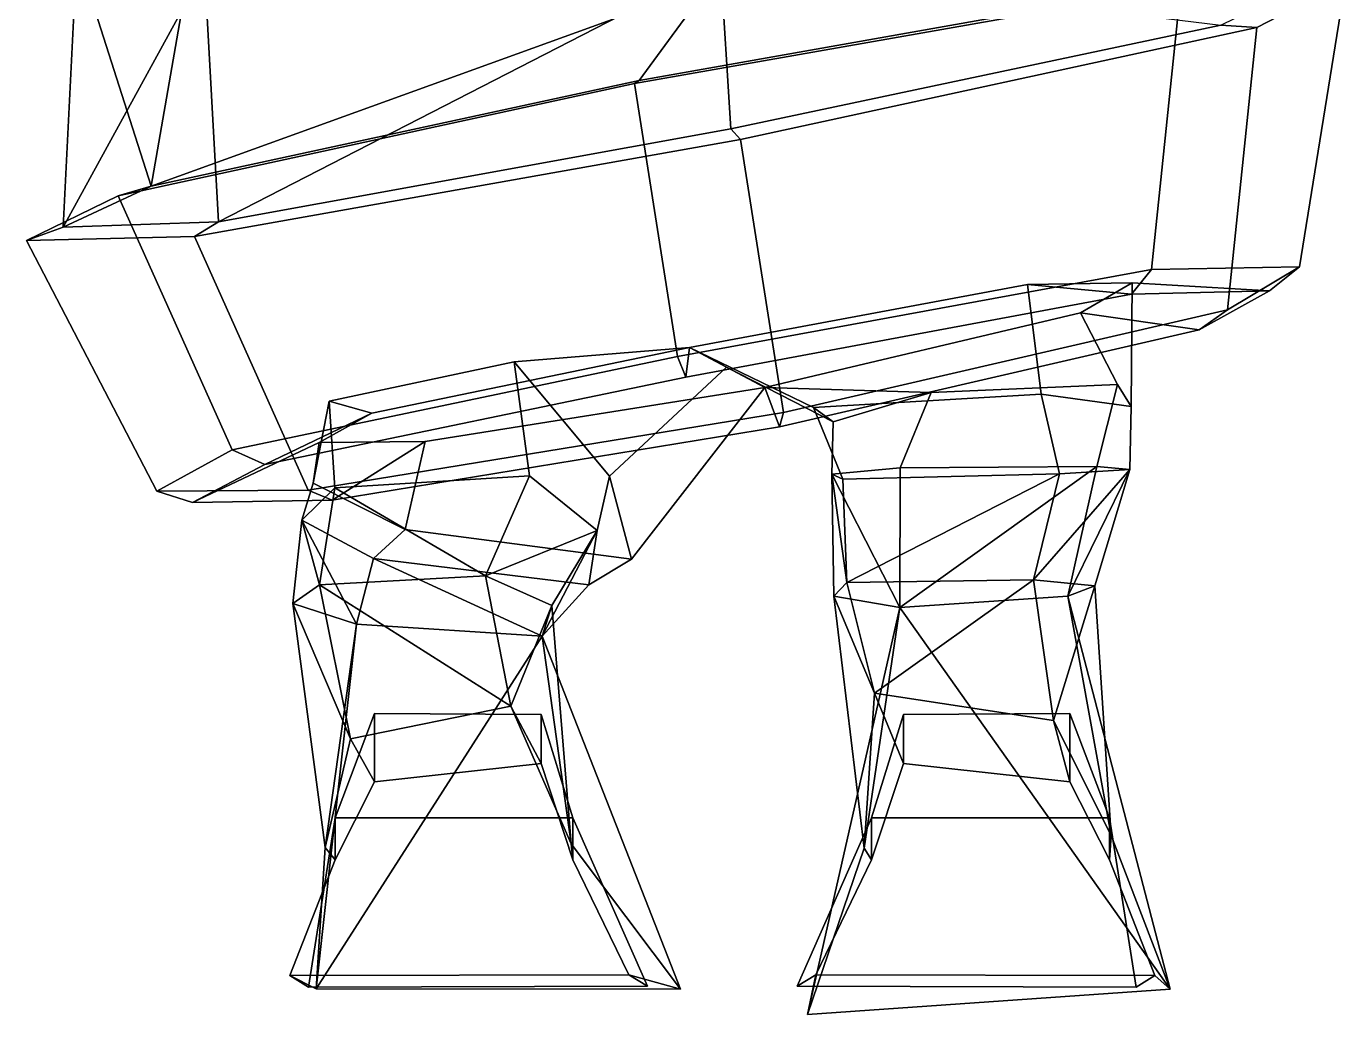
# Model space of a CAD drawing. Extents: x -196 to 123, y -158 to 347.
# Drawn here: x -139.8 to 121.6, y -158.5 to 37.4 of the extents above; entities that cross this region are included whole.
import ezdxf

# ---------------------------------------------------------------- set-up
doc = ezdxf.new("R2010")
doc.units = 0

msp = doc.modelspace()

# ---------------------------------------------------------------- linework, layer by layer
for points in [[(-115.017288, 5.745667, 64.123001), (-106.119217, 57.036926, 85.522926), (-129.738098, 51.884216, -0.467226)], [(-115.017288, 5.745667, 64.123001), (-4.334298, 45.848892, 116.733566), (-106.119217, 57.036926, 85.522926)], [(-115.017288, 5.745667, 64.123001), (-129.738098, 51.884216, -0.467226), (-132.455948, -2.404434, -13.215076)], [(-132.455948, -2.404434, -13.215076), (-129.738098, 51.884216, -0.467226), (-104.454132, 48.833801, -68.618263)], [(-101.666656, -1.338882, -89.767746), (-104.454132, 48.833801, -68.618263), (-2.270147, 49.803726, -101.651031)], [(-101.666656, -1.338882, -89.767746), (-2.270147, 49.803726, -101.651031), (-0.204614, 17.083786, -109.525604)], [(96.844475, 37.673706, -69.261734), (-0.204614, 17.083786, -109.525604), (-2.270147, 49.803726, -101.651031)], [(-132.455948, -2.404434, -13.215076), (-104.454132, 48.833801, -68.618263), (-101.666656, -1.338882, -89.767746)], [(-115.017288, 5.745667, 64.123001), (-18.373476, 26.686646, 104.387016), (-4.334298, 45.848892, 116.733566)], [(-10.74028, -27.994293, 114.263901), (83.11908, -10.754288, 89.799911), (88.935478, 45.164749, 93.577919), (-19.255386, 26.086014, 116.618187)], [(-19.255386, 26.086014, 116.618187), (88.935478, 45.164749, 93.577919), (83.493835, 44.758255, 84.629005), (-18.373476, 26.686646, 104.387016)], [(83.493835, 44.758255, 84.629005), (-4.334298, 45.848892, 116.733566), (-18.373476, 26.686646, 104.387016)], [(88.935478, 45.164749, 93.577919), (83.11908, -10.754288, 89.799911), (112.454308, -10.240814, 8.837626), (121.5877, 46.330093, 12.958271)], [(104.021698, 37.15921, -80.318619), (96.844475, 37.673706, -69.261734), (113.922318, 46.015289, 12.235563), (121.5877, 46.330093, 12.958271)], [(112.454308, -10.240814, 8.837626), (98.205299, -18.759827, -84.096619), (104.021698, 37.15921, -80.318619), (121.5877, 46.330093, 12.958271)], [(104.021698, 37.15921, -80.318619), (1.70416, 14.964218, -125.098602), (-0.204614, 17.083786, -109.525604), (96.844475, 37.673706, -69.261734)], [(98.205299, -18.759827, -84.096619), (10.229564, -39.122002, -127.452286), (1.70416, 14.964218, -125.098602), (104.021698, 37.15921, -80.318619)], [(-19.255386, 26.086014, 116.618187), (-18.373476, 26.686646, 104.387016), (-115.017288, 5.745667, 64.123001), (-121.54908, 3.799072, 71.835068)], [(-10.74028, -27.994293, 114.263901), (-19.255386, 26.086014, 116.618187), (-121.54908, 3.799072, 71.835068), (-99.001129, -46.545639, 70.987068)], [(-106.46286, -4.206482, -102.06147), (-101.666656, -1.338882, -89.767746), (-0.204614, 17.083786, -109.525604), (1.70416, 14.964218, -125.098602)], [(-83.914909, -54.551186, -102.909462), (-106.46286, -4.206482, -102.06147), (1.70416, 14.964218, -125.098602), (10.229564, -39.122002, -127.452286)], [(-139.757355, -5.030991, -14.038424), (-121.54908, 3.799072, 71.835068), (-115.017288, 5.745667, 64.123001), (-132.455948, -2.404434, -13.215076)], [(-121.54908, 3.799072, 71.835068), (-139.757355, -5.030991, -14.038424), (-113.89241, -54.723831, -14.543774), (-99.001129, -46.545639, 70.987068)], [(-106.46286, -4.206482, -102.06147), (-139.757355, -5.030991, -14.038424), (-132.455948, -2.404434, -13.215076), (-101.666656, -1.338882, -89.767746)], [(-113.89241, -54.723831, -14.543774), (-139.757355, -5.030991, -14.038424), (-106.46286, -4.206482, -102.06147), (-83.914909, -54.551186, -102.909462)], [(83.11908, -10.754288, 89.799911), (79.192368, -15.669388, 80.728714), (106.499077, -15.025864, 8.012794), (112.454308, -10.240814, 8.837626)], [(112.454308, -10.240814, 8.837626), (106.499077, -15.025864, 8.012794), (92.542999, -22.753937, -73.162033), (98.205299, -18.759827, -84.096619)], [(-10.74028, -27.994293, 114.263901), (-9.117859, -32.096725, 101.827995), (79.192368, -15.669388, 80.728714), (83.11908, -10.754288, 89.799911)], [(-9.117859, -32.096725, 101.827995), (-8.361839, -26.264275, 81.064453), (58.544552, -13.747177, 63.465172), (79.192368, -15.669388, 80.728714)], [(-8.361839, -26.264275, 81.064453), (16.162985, -38.156281, 56.518616), (61.253822, -35.505173, 43.257465), (58.544552, -13.747177, 63.465172)], [(58.544552, -13.747177, 63.465172), (61.253822, -35.505173, 43.257465), (79.122803, -37.925362, 6.120195), (79.285141, -13.422806, 5.604816)], [(79.192368, -15.669388, 80.728714), (58.544552, -13.747177, 63.465172), (79.285141, -13.422806, 5.604816), (106.499077, -15.025864, 8.012794)], [(79.285141, -13.422806, 5.604816), (79.122803, -37.925362, 6.120195), (76.415222, -33.551796, -36.941761), (69.093979, -19.345261, -58.136505)], [(106.499077, -15.025864, 8.012794), (79.285141, -13.422806, 5.604816), (69.093979, -19.345261, -58.136505), (92.542999, -22.753937, -73.162033)], [(69.093979, -19.345261, -58.136505), (76.415222, -33.551796, -36.941761), (39.488216, -35.151077, -66.864815), (6.538235, -34.171036, -90.68644)], [(92.542999, -22.753937, -73.162033), (69.093979, -19.345261, -58.136505), (6.538235, -34.171036, -90.68644), (9.439524, -41.94426, -112.080139)], [(98.205299, -18.759827, -84.096619), (92.542999, -22.753937, -73.162033), (9.439524, -41.94426, -112.080139), (10.229564, -39.122002, -127.452286)], [(-10.74028, -27.994293, 114.263901), (-99.001129, -46.545639, 70.987068), (-92.516167, -49.414574, 62.991386), (-9.117859, -32.096725, 101.827995)], [(-9.117859, -32.096725, 101.827995), (-92.516167, -49.414574, 62.991386), (-71.320335, -39.269005, 50.050251), (-8.361839, -26.264275, 81.064453)], [(-8.361839, -26.264275, 81.064453), (-71.320335, -39.269005, 50.050251), (-79.801895, -36.877556, 25.678717), (-43.136925, -29.096542, 55.873356)], [(-1.058144, -30.139999, -3.124131), (-8.361839, -26.264275, 81.064453), (-43.136925, -29.096542, 55.873356), (-24.264118, -51.75914, -0.799923)], [(20.045658, -40.9869, -5.88131), (16.162985, -38.156281, 56.518616), (-8.361839, -26.264275, 81.064453), (-1.058144, -30.139999, -3.124131)], [(-40.104412, -51.701607, 25.01943), (-43.136925, -29.096542, 55.873356), (-79.801895, -36.877556, 25.678717), (-78.633514, -54.030136, 5.384914)], [(-40.104412, -51.701607, 25.01943), (-26.710321, -62.545486, 2.037995), (-24.264118, -51.75914, -0.799923), (-43.136925, -29.096542, 55.873356)], [(6.538235, -34.171036, -90.68644), (-1.058144, -30.139999, -3.124131), (-24.264118, -51.75914, -0.799923), (-19.886244, -68.218506, -64.743233)], [(20.045658, -40.9869, -5.88131), (-1.058144, -30.139999, -3.124131), (6.538235, -34.171036, -90.68644), (39.488216, -35.151077, -66.864815)], [(72.295029, -49.859825, -16.600458), (33.315304, -50.101448, -35.182644), (39.488216, -35.151077, -66.864815), (76.415222, -33.551796, -36.941761)], [(78.824059, -50.451462, 3.460904), (72.295029, -49.859825, -16.600458), (76.415222, -33.551796, -36.941761), (79.122803, -37.925362, 6.120195)], [(-79.165527, -56.49913, -90.899353), (9.439524, -41.94426, -112.080139), (6.538235, -34.171036, -90.68644), (-60.770908, -44.867096, -71.551422)], [(-60.770908, -44.867096, -71.551422), (6.538235, -34.171036, -90.68644), (-19.886244, -68.218506, -64.743233), (-64.68895, -62.306831, -52.722061)], [(21.954847, -52.341248, 17.57048), (64.910728, -51.315697, 17.689074), (61.253822, -35.505173, 43.257465), (16.162985, -38.156281, 56.518616)], [(19.80615, -51.364197, -10.009205), (20.045658, -40.9869, -5.88131), (39.488216, -35.151077, -66.864815), (33.315304, -50.101448, -35.182644)], [(64.910728, -51.315697, 17.689074), (78.824059, -50.451462, 3.460904), (79.122803, -37.925362, 6.120195), (61.253822, -35.505173, 43.257465)], [(-78.633514, -54.030136, 5.384914), (-79.801895, -36.877556, 25.678717), (-82.944992, -53.105621, -13.890208), (-85.180122, -60.455208, -13.373357)], [(-83.914909, -54.551186, -102.909462), (10.229564, -39.122002, -127.452286), (9.439524, -41.94426, -112.080139), (-79.165527, -56.49913, -90.899353)], [(-71.320335, -39.269005, 50.050251), (-81.742432, -45.068916, -11.029178), (-82.944992, -53.105621, -13.890208), (-79.801895, -36.877556, 25.678717)], [(21.954847, -52.341248, 17.57048), (16.162985, -38.156281, 56.518616), (20.045658, -40.9869, -5.88131), (19.80615, -51.364197, -10.009205)], [(-92.516167, -49.414574, 62.991386), (-106.833069, -56.951172, -14.024213), (-81.742432, -45.068916, -11.029178), (-71.320335, -39.269005, 50.050251)], [(-99.001129, -46.545639, 70.987068), (-113.89241, -54.723831, -14.543774), (-106.833069, -56.951172, -14.024213), (-92.516167, -49.414574, 62.991386)], [(-106.833069, -56.951172, -14.024213), (-79.165527, -56.49913, -90.899353), (-60.770908, -44.867096, -71.551422), (-81.742432, -45.068916, -11.029178)], [(-81.742432, -45.068916, -11.029178), (-60.770908, -44.867096, -71.551422), (-64.68895, -62.306831, -52.722061), (-82.944992, -53.105621, -13.890208)], [(-48.809139, -71.492416, 42.284748), (-40.104412, -51.701607, 25.01943), (-78.633514, -54.030136, 5.384914)], [(-48.809139, -71.492416, 42.284748), (-26.710321, -62.545486, 2.037995), (-40.104412, -51.701607, 25.01943)], [(-26.710321, -62.545486, 2.037995), (-28.343164, -73.298859, -26.046789), (-19.886244, -68.218506, -64.743233), (-24.264118, -51.75914, -0.799923)], [(33.302338, -77.762077, -20.361351), (19.80615, -51.364197, -10.009205), (33.315304, -50.101448, -35.182644)], [(22.802191, -72.814583, 28.015112), (21.954847, -52.341248, 17.57048), (19.80615, -51.364197, -10.009205)], [(22.802191, -72.814583, 28.015112), (19.80615, -51.364197, -10.009205), (20.220682, -75.542404, 2.573354)], [(20.220682, -75.542404, 2.573354), (19.80615, -51.364197, -10.009205), (33.302338, -77.762077, -20.361351)], [(22.802191, -72.814583, 28.015112), (64.910728, -51.315697, 17.689074), (21.954847, -52.341248, 17.57048)], [(22.802191, -72.814583, 28.015112), (59.747688, -72.287781, 27.569344), (64.910728, -51.315697, 17.689074)], [(33.302338, -77.762077, -20.361351), (33.315304, -50.101448, -35.182644), (72.295029, -49.859825, -16.600458)], [(66.572784, -75.503654, -3.875359), (33.302338, -77.762077, -20.361351), (72.295029, -49.859825, -16.600458)], [(59.747688, -72.287781, 27.569344), (78.824059, -50.451462, 3.460904), (64.910728, -51.315697, 17.689074)], [(59.747688, -72.287781, 27.569344), (71.911362, -73.49202, 14.381647), (78.824059, -50.451462, 3.460904)], [(66.572784, -75.503654, -3.875359), (72.295029, -49.859825, -16.600458), (78.824059, -50.451462, 3.460904)], [(71.911362, -73.49202, 14.381647), (66.572784, -75.503654, -3.875359), (78.824059, -50.451462, 3.460904)], [(-113.89241, -54.723831, -14.543774), (-83.914909, -54.551186, -102.909462), (-79.165527, -56.49913, -90.899353), (-106.833069, -56.951172, -14.024213)], [(-85.180122, -60.455208, -13.373357), (-82.944992, -53.105621, -13.890208), (-64.68895, -62.306831, -52.722061), (-70.988701, -68.068359, -27.808128)], [(-81.691383, -73.291718, 24.879124), (-78.633514, -54.030136, 5.384914), (-85.180122, -60.455208, -13.373357)], [(-48.809139, -71.492416, 42.284748), (-78.633514, -54.030136, 5.384914), (-81.691383, -73.291718, 24.879124)], [(-81.691383, -73.291718, 24.879124), (-85.180122, -60.455208, -13.373357), (-86.954796, -76.978088, 7.605135)], [(-86.954796, -76.978088, 7.605135), (-85.180122, -60.455208, -13.373357), (-74.388489, -81.064888, -6.0974)], [(-74.388489, -81.064888, -6.0974), (-85.180122, -60.455208, -13.373357), (-70.988701, -68.068359, -27.808128)], [(-70.988701, -68.068359, -27.808128), (-64.68895, -62.306831, -52.722061), (-19.886244, -68.218506, -64.743233), (-28.343164, -73.298859, -26.046789)], [(-48.809139, -71.492416, 42.284748), (-35.646278, -77.410194, 20.953012), (-26.710321, -62.545486, 2.037995)], [(-37.573917, -83.451141, -5.371438), (-28.343164, -73.298859, -26.046789), (-26.710321, -62.545486, 2.037995)], [(-35.646278, -77.410194, 20.953012), (-37.573917, -83.451141, -5.371438), (-26.710321, -62.545486, 2.037995)], [(-74.388489, -81.064888, -6.0974), (-70.988701, -68.068359, -27.808128), (-37.573917, -83.451141, -5.371438)], [(-37.573917, -83.451141, -5.371438), (-70.988701, -68.068359, -27.808128), (-28.343164, -73.298859, -26.046789)], [(-43.810707, -97.372086, 24.641336), (-48.809139, -71.492416, 42.284748), (-81.691383, -73.291718, 24.879124)], [(-43.810707, -97.372086, 24.641336), (-35.646278, -77.410194, 20.953012), (-48.809139, -71.492416, 42.284748)], [(28.281517, -94.774452, 15.542452), (22.802191, -72.814583, 28.015112), (20.220682, -75.542404, 2.573354)], [(28.281517, -94.774452, 15.542452), (59.747688, -72.287781, 27.569344), (22.802191, -72.814583, 28.015112)], [(63.691631, -100.151947, 12.488894), (59.747688, -72.287781, 27.569344), (28.281517, -94.774452, 15.542452)], [(63.691631, -100.151947, 12.488894), (71.911362, -73.49202, 14.381647), (59.747688, -72.287781, 27.569344)], [(-75.536369, -103.813377, 8.077844), (-81.691383, -73.291718, 24.879124), (-86.954796, -76.978088, 7.605135)], [(-75.536369, -103.813377, 8.077844), (-43.810707, -97.372086, 24.641336), (-81.691383, -73.291718, 24.879124)], [(26.178289, -125.463463, -10.168153), (28.281517, -94.774452, 15.542452), (20.220682, -75.542404, 2.573354)], [(26.178289, -125.463463, -10.168153), (20.220682, -75.542404, 2.573354), (33.302338, -77.762077, -20.361351)], [(86.834572, -153.457245, -24.360222), (33.302338, -77.762077, -20.361351), (66.572784, -75.503654, -3.875359)], [(75.109642, -122.996307, -1.337863), (71.911362, -73.49202, 14.381647), (63.691631, -100.151947, 12.488894)], [(75.109642, -122.996307, -1.337863), (66.572784, -75.503654, -3.875359), (71.911362, -73.49202, 14.381647)], [(86.834572, -153.457245, -24.360222), (66.572784, -75.503654, -3.875359), (75.109642, -122.996307, -1.337863)], [(-80.547241, -125.377167, -11.319596), (-75.536369, -103.813377, 8.077844), (-86.954796, -76.978088, 7.605135)], [(-80.547241, -125.377167, -11.319596), (-86.954796, -76.978088, 7.605135), (-74.388489, -81.064888, -6.0974)], [(-31.828226, -124.65435, -1.459126), (-35.646278, -77.410194, 20.953012), (-43.810707, -97.372086, 24.641336)], [(-31.828226, -124.65435, -1.459126), (-37.573917, -83.451141, -5.371438), (-35.646278, -77.410194, 20.953012)], [(15.004817, -158.487061, -39.123341), (26.178289, -125.463463, -10.168153), (33.302338, -77.762077, -20.361351)], [(15.004817, -158.487061, -39.123341), (33.302338, -77.762077, -20.361351), (86.834572, -153.457245, -24.360222)], [(-82.382385, -153.361984, -40.081112), (-80.547241, -125.377167, -11.319596), (-74.388489, -81.064888, -6.0974)], [(-82.382385, -153.361984, -40.081112), (-74.388489, -81.064888, -6.0974), (-37.573917, -83.451141, -5.371438)], [(-10.189592, -153.47197, -27.408323), (-82.382385, -153.361984, -40.081112), (-37.573917, -83.451141, -5.371438)], [(-10.189592, -153.47197, -27.408323), (-37.573917, -83.451141, -5.371438), (-31.828226, -124.65435, -1.459126)], [(26.178289, -125.463463, -10.168153), (27.673773, -127.827744, 43.725594), (33.987896, -108.736435, 35.947453), (28.281517, -94.774452, 15.542452)], [(28.281517, -94.774452, 15.542452), (33.987896, -108.736435, 35.947453), (66.977409, -112.334427, 35.947453), (63.691631, -100.151947, 12.488894)], [(-31.473774, -119.444244, 102.617195), (-37.787899, -98.998032, 87.801697), (-70.777412, -98.812729, 87.801697), (-78.613716, -119.444244, 102.617195)], [(-78.613716, -119.444244, 102.617195), (-70.777412, -98.812729, 87.801697), (-70.777412, -112.334427, 35.947453), (-78.613716, -127.827744, 43.725594)], [(-43.810707, -97.372086, 24.641336), (-75.536369, -103.813377, 8.077844), (-70.777412, -112.334427, 35.947453), (-37.787899, -108.736435, 35.947453)], [(-37.787899, -98.998032, 87.801697), (-37.787899, -108.736435, 35.947453), (-70.777412, -112.334427, 35.947453), (-70.777412, -98.812729, 87.801697)], [(-31.828226, -124.65435, -1.459126), (-43.810707, -97.372086, 24.641336), (-37.787899, -108.736435, 35.947453), (-31.473774, -127.827744, 43.725594)], [(-31.473774, -119.444244, 102.617195), (-31.473774, -127.827744, 43.725594), (-37.787899, -108.736435, 35.947453), (-37.787899, -98.998032, 87.801697)], [(27.673773, -119.444244, 102.617195), (74.813721, -119.444244, 102.617195), (66.977409, -98.812729, 87.801697), (33.987896, -98.998032, 87.801697)], [(27.673773, -119.444244, 102.617195), (33.987896, -98.998032, 87.801697), (33.987896, -108.736435, 35.947453), (27.673773, -127.827744, 43.725594)], [(33.987896, -98.998032, 87.801697), (66.977409, -98.812729, 87.801697), (66.977409, -112.334427, 35.947453), (33.987896, -108.736435, 35.947453)], [(74.813721, -119.444244, 102.617195), (74.813721, -127.827744, 43.725594), (66.977409, -112.334427, 35.947453), (66.977409, -98.812729, 87.801697)], [(75.109642, -122.996307, -1.337863), (63.691631, -100.151947, 12.488894), (66.977409, -112.334427, 35.947453), (74.813721, -127.827744, 43.725594)], [(-80.547241, -125.377167, -11.319596), (-78.613716, -127.827744, 43.725594), (-70.777412, -112.334427, 35.947453), (-75.536369, -103.813377, 8.077844)], [(-83.890282, -153.02951, 102.617195), (-78.613716, -119.444244, 102.617195), (-78.613716, -127.827744, 43.725594), (-87.594154, -150.723206, 36.317848)], [(-16.70689, -152.844193, 102.617195), (-31.473774, -119.444244, 102.617195), (-78.613716, -119.444244, 102.617195), (-83.890282, -153.02951, 102.617195)], [(-16.70689, -152.844193, 102.617195), (-20.410763, -150.61731, 32.613968), (-31.473774, -127.827744, 43.725594), (-31.473774, -119.444244, 102.617195)], [(12.906889, -152.844193, 102.617195), (80.090286, -153.02951, 102.617195), (74.813721, -119.444244, 102.617195), (27.673773, -119.444244, 102.617195)], [(12.906889, -152.844193, 102.617195), (27.673773, -119.444244, 102.617195), (27.673773, -127.827744, 43.725594), (16.610764, -150.61731, 32.613968)], [(80.090286, -153.02951, 102.617195), (83.794151, -150.723206, 36.317848), (74.813721, -127.827744, 43.725594), (74.813721, -119.444244, 102.617195)], [(-82.382385, -153.361984, -40.081112), (-87.594154, -150.723206, 36.317848), (-78.613716, -127.827744, 43.725594), (-80.547241, -125.377167, -11.319596)], [(-10.189592, -153.47197, -27.408323), (-31.828226, -124.65435, -1.459126), (-31.473774, -127.827744, 43.725594), (-20.410763, -150.61731, 32.613968)], [(86.834572, -153.457245, -24.360222), (75.109642, -122.996307, -1.337863), (74.813721, -127.827744, 43.725594), (83.794151, -150.723206, 36.317848)], [(15.004817, -158.487061, -39.123341), (16.610764, -150.61731, 32.613968), (27.673773, -127.827744, 43.725594), (26.178289, -125.463463, -10.168153)], [(-82.382385, -153.361984, -40.081112), (-10.189592, -153.47197, -27.408323), (-20.410763, -150.61731, 32.613968), (-87.594154, -150.723206, 36.317848)], [(-83.890282, -153.02951, 102.617195), (-87.594154, -150.723206, 36.317848), (-20.410763, -150.61731, 32.613968), (-16.70689, -152.844193, 102.617195)], [(80.090286, -153.02951, 102.617195), (12.906889, -152.844193, 102.617195), (16.610764, -150.61731, 32.613968), (83.794151, -150.723206, 36.317848)], [(86.834572, -153.457245, -24.360222), (83.794151, -150.723206, 36.317848), (16.610764, -150.61731, 32.613968), (15.004817, -158.487061, -39.123341)]]:
    msp.add_3dface(points)

doc.saveas('drawing.dxf')
